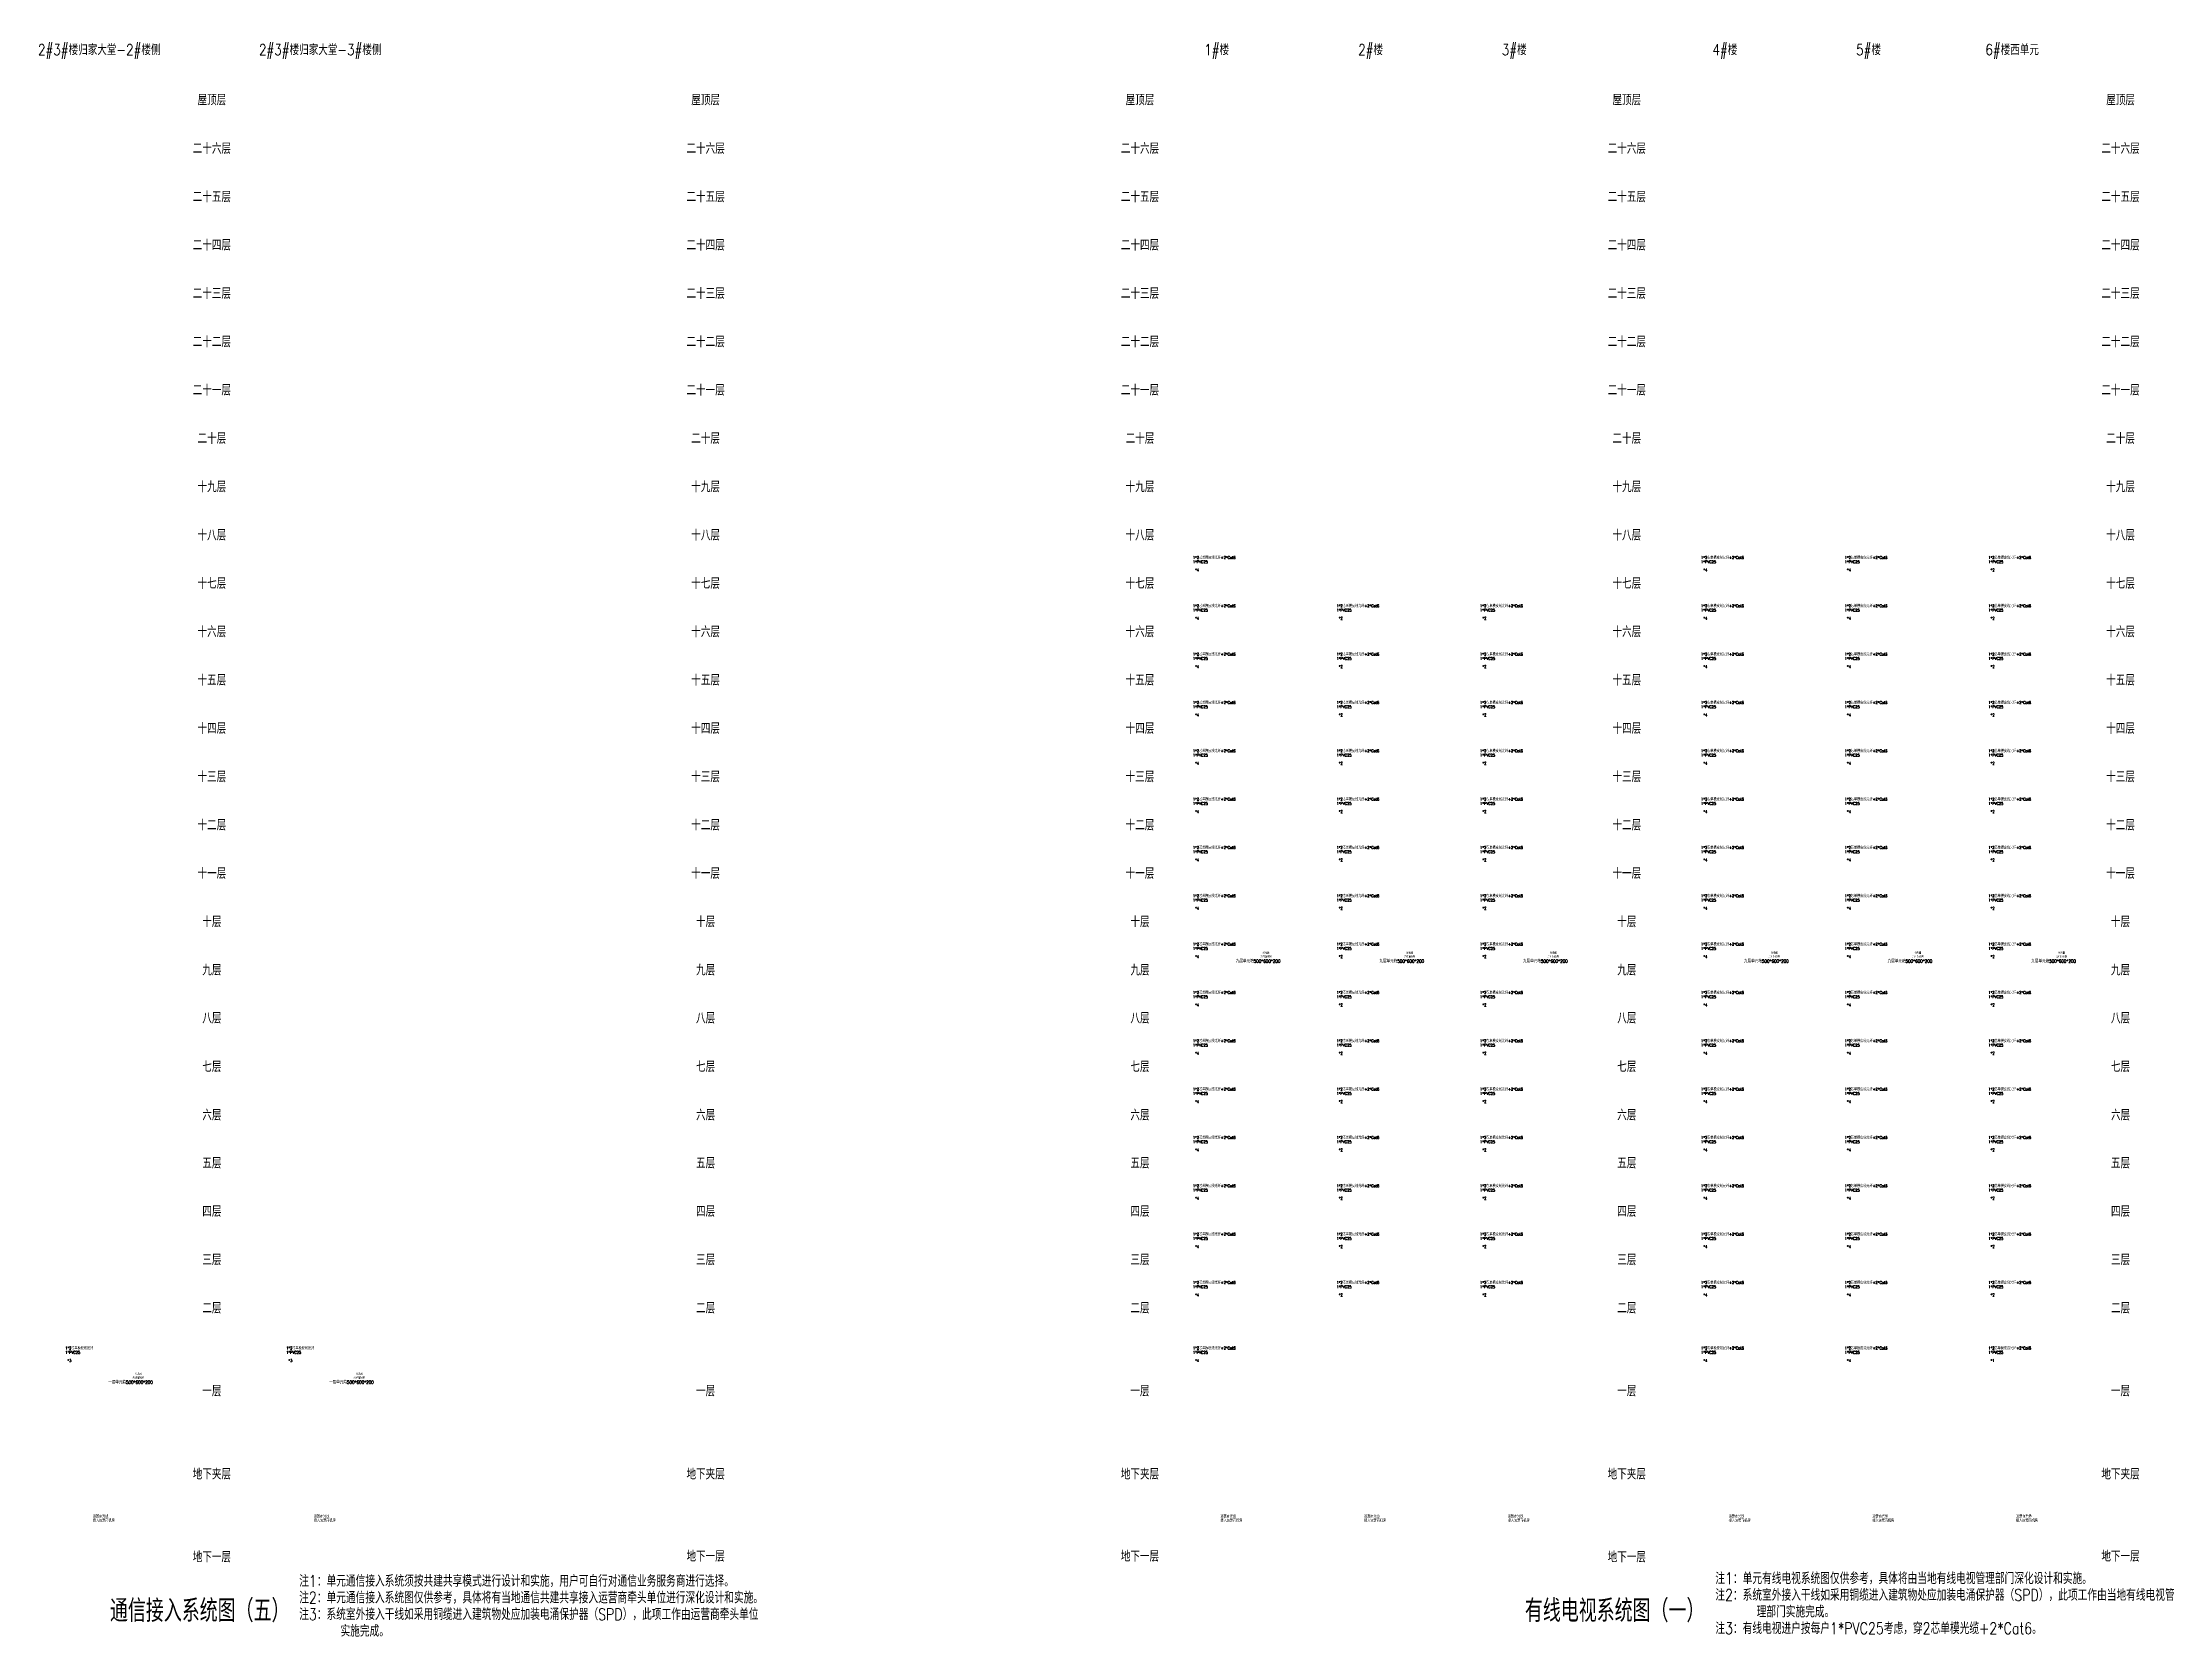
# Model space of a CAD drawing. Extents: x 2114868 to 5528286, y 1846921 to 2016792.
# Drawn here: x 3917664 to 4032334, y 1852955 to 1939561 of the extents above; entities that cross this region are included whole.
import ezdxf
from ezdxf.enums import TextEntityAlignment as Align

# ---------------------------------------------------------------- set-up
doc = ezdxf.new("R2010")
doc.units = 0
doc.header["$LTSCALE"] = 1000
doc.header["$MEASUREMENT"] = 0
for name, color, linetype in [('PUB_TITLE', 4, 'Continuous'), ('T-EQUP-LIST-PLAN', 3, 'Continuous'), ('智能化', 7, 'Continuous')]:
    doc.layers.add(name, color=color, linetype=linetype)
doc.styles.add('_TEL_DIM', font='SIMPLEX', dxfattribs={"width": 0.8, "height": 3.5, "bigfont": 'HZTXT'})
doc.styles.add('HZTXT', font='SIMPLEX.shx', dxfattribs={"width": 0.8, "height": 2500, "bigfont": 'HZTXT.shx'})

msp = doc.modelspace()

# ---------------------------------------------------------------- texts
at = {"layer": 'PUB_TITLE', "style": 'HZTXT', "width": 0.8}
for s, p in [('通信接入系统图（五）', (3921342, 1853759)), ('有线电视系统图（一）', (3998182, 1853759))]:
    msp.add_text(s, height=1218.8, dxfattribs=at).set_placement(p)
at = {"layer": 'T-EQUP-LIST-PLAN', "style": '_TEL_DIM', "width": 0.8}
for s, height, p in [('2#3#楼归家大堂-2#楼侧', 590.05, (3920763, 1939111)), ('2#3#楼归家大堂-3#楼侧', 590.05, (3932763, 1939111)), ('1#楼', 590, (3981445, 1939111)), ('2#楼', 590, (3989803, 1939111)), ('3#楼', 590, (3997603, 1939111)), ('4#楼', 590, (4009045, 1939111)), ('5#楼', 590, (4016845, 1939111)), ('6#楼西单元', 590, (4024645, 1939111)), ('屋顶层', 590, (3926877, 1936444)), ('屋顶层', 590, (3953689, 1936444)), ('屋顶层', 590, (3977278, 1936444)), ('屋顶层', 590, (4003716, 1936444)), ('屋顶层', 590, (4030528, 1936444)), ('二十六层', 590, (3926877, 1933819)), ('二十六层', 590, (3953689, 1933819)), ('二十六层', 590, (3977278, 1933819)), ('二十六层', 590, (4003716, 1933819)), ('二十六层', 590, (4030528, 1933819)), ('二十五层', 590, (3926877, 1931194)), ('二十五层', 590, (3953689, 1931194)), ('二十五层', 590, (3977278, 1931194)), ('二十五层', 590, (4003716, 1931194)), ('二十五层', 590, (4030528, 1931194)), ('二十四层', 590, (3926877, 1928569)), ('二十四层', 590, (3953689, 1928569)), ('二十四层', 590, (3977278, 1928569)), ('二十四层', 590, (4003716, 1928569)), ('二十四层', 590, (4030528, 1928569)), ('二十三层', 590, (3926877, 1925944)), ('二十三层', 590, (3953689, 1925944)), ('二十三层', 590, (3977278, 1925944)), ('二十三层', 590, (4003716, 1925944)), ('二十三层', 590, (4030528, 1925944)), ('二十二层', 590, (3926877, 1923319)), ('二十二层', 590, (3953689, 1923319)), ('二十二层', 590, (3977278, 1923319)), ('二十二层', 590, (4003716, 1923319)), ('二十二层', 590, (4030528, 1923319)), ('二十一层', 590, (3926877, 1920694)), ('二十一层', 590, (3953689, 1920694)), ('二十一层', 590, (3977278, 1920694)), ('二十一层', 590, (4003716, 1920694)), ('二十一层', 590, (4030528, 1920694)), ('二十层', 590, (3926877, 1918069)), ('二十层', 590, (3953689, 1918069)), ('二十层', 590, (3977278, 1918069)), ('二十层', 590, (4003716, 1918069)), ('二十层', 590, (4030528, 1918069)), ('十九层', 590, (3926877, 1915444)), ('十九层', 590, (3953689, 1915444)), ('十九层', 590, (3977278, 1915444)), ('十九层', 590, (4003716, 1915444)), ('十九层', 590, (4030528, 1915444)), ('十八层', 590, (3926877, 1912819)), ('十八层', 590, (3953689, 1912819)), ('十八层', 590, (3977278, 1912819)), ('十八层', 590, (4003716, 1912819)), ('十八层', 590, (4030528, 1912819)), ('十七层', 590, (3926877, 1910194)), ('十七层', 590, (3953689, 1910194)), ('十七层', 590, (3977278, 1910194)), ('十七层', 590, (4003716, 1910194)), ('十七层', 590, (4030528, 1910194)), ('十六层', 590, (3926877, 1907569)), ('十六层', 590, (3953689, 1907569)), ('十六层', 590, (3977278, 1907569)), ('十六层', 590, (4003716, 1907569)), ('十六层', 590, (4030528, 1907569)), ('十五层', 590, (3926877, 1904944)), ('十五层', 590, (3953689, 1904944)), ('十五层', 590, (3977278, 1904944)), ('十五层', 590, (4003716, 1904944)), ('十五层', 590, (4030528, 1904944)), ('十四层', 590, (3926877, 1902319)), ('十四层', 590, (3953689, 1902319)), ('十四层', 590, (3977278, 1902319)), ('十四层', 590, (4003716, 1902319)), ('十四层', 590, (4030528, 1902319)), ('十三层', 590, (3926877, 1899694)), ('十三层', 590, (3953689, 1899694)), ('十三层', 590, (3977278, 1899694)), ('十三层', 590, (4003716, 1899694)), ('十三层', 590, (4030528, 1899694)), ('十二层', 590, (3926877, 1897069)), ('十二层', 590, (3953689, 1897069)), ('十二层', 590, (3977278, 1897069)), ('十二层', 590, (4003716, 1897069)), ('十二层', 590, (4030528, 1897069)), ('十一层', 590, (3926877, 1894444)), ('十一层', 590, (3953689, 1894444)), ('十一层', 590, (3977278, 1894444)), ('十一层', 590, (4003716, 1894444)), ('十一层', 590, (4030528, 1894444)), ('十层', 590, (3926877, 1891819)), ('十层', 590, (3953689, 1891819)), ('十层', 590, (3977278, 1891819)), ('十层', 590, (4003716, 1891819)), ('十层', 590, (4030528, 1891819)), ('九层', 590, (3926877, 1889194)), ('九层', 590, (3953689, 1889194)), ('九层', 590, (3977278, 1889194)), ('九层', 590, (4003716, 1889194)), ('九层', 590, (4030528, 1889194)), ('八层', 590, (3926877, 1886569)), ('八层', 590, (3953689, 1886569)), ('八层', 590, (3977278, 1886569)), ('八层', 590, (4003716, 1886569)), ('八层', 590, (4030528, 1886569)), ('七层', 590, (3926877, 1883944)), ('七层', 590, (3953689, 1883944)), ('七层', 590, (3977278, 1883944)), ('七层', 590, (4003716, 1883944)), ('七层', 590, (4030528, 1883944)), ('六层', 590, (3926877, 1881319)), ('六层', 590, (3953689, 1881319)), ('六层', 590, (3977278, 1881319)), ('六层', 590, (4003716, 1881319)), ('六层', 590, (4030528, 1881319)), ('五层', 590, (3926877, 1878694)), ('五层', 590, (3953689, 1878694)), ('五层', 590, (3977278, 1878694)), ('五层', 590, (4003716, 1878694)), ('五层', 590, (4030528, 1878694)), ('四层', 590, (3926877, 1876069)), ('四层', 590, (3953689, 1876069)), ('四层', 590, (3977278, 1876069)), ('四层', 590, (4003716, 1876069)), ('四层', 590, (4030528, 1876069)), ('三层', 590, (3926877, 1873444)), ('三层', 590, (3953689, 1873444)), ('三层', 590, (3977278, 1873444)), ('三层', 590, (4003716, 1873444)), ('三层', 590, (4030528, 1873444)), ('二层', 590, (3926877, 1870819)), ('二层', 590, (3953689, 1870819)), ('二层', 590, (3977278, 1870819)), ('二层', 590, (4003716, 1870819)), ('二层', 590, (4030528, 1870819)), ('一层', 590, (3926877, 1866319)), ('一层', 590, (3953689, 1866319)), ('一层', 590, (3977278, 1866319)), ('一层', 590, (4003716, 1866319)), ('一层', 590, (4030528, 1866319)), ('地下夹层', 590, (3926877, 1861819)), ('地下夹层', 590, (3953689, 1861819)), ('地下夹层', 590, (3977278, 1861819)), ('地下夹层', 590, (4003716, 1861819)), ('地下夹层', 590, (4030528, 1861819)), ('地下一层', 590, (3926877, 1857319)), ('地下一层', 590, (3953689, 1857357)), ('地下一层', 590, (3977278, 1857357)), ('地下一层', 590, (4003716, 1857319)), ('地下一层', 590, (4030528, 1857357))]:
    msp.add_text(s, height=height, dxfattribs=at).set_placement(p, align=Align.MIDDLE)
at = {"layer": '智能化', "color": 120, "style": '_TEL_DIM', "width": 0.8}
for s, height, p in [('1*2芯单模皮线光纤+2*Cat6', 156.79, (3980150, 1911493)), ('1*2芯单模皮线光纤+2*Cat6', 156.79, (4007750, 1911493)), ('1*2芯单模皮线光纤+2*Cat6', 156.79, (4015550, 1911493)), ('1*2芯单模皮线光纤+2*Cat6', 156.79, (4023350, 1911493)), ('1*PVC25', 156.8, (3980150, 1911258)), ('1*PVC25', 156.8, (4007750, 1911258)), ('1*PVC25', 156.8, (4015550, 1911258)), ('1*PVC25', 156.8, (4023350, 1911258)), ('1*2芯单模皮线光纤+2*Cat6', 156.79, (3980150, 1908868)), ('1*PVC25', 156.8, (3980150, 1908633)), ('1*2芯单模皮线光纤+2*Cat6', 156.79, (3987950, 1908868)), ('1*PVC25', 156.8, (3987950, 1908633)), ('1*2芯单模皮线光纤+2*Cat6', 156.79, (3995750, 1908868)), ('1*PVC25', 156.8, (3995750, 1908633)), ('1*2芯单模皮线光纤+2*Cat6', 156.79, (4007750, 1908868)), ('1*PVC25', 156.8, (4007750, 1908633)), ('1*2芯单模皮线光纤+2*Cat6', 156.79, (4015550, 1908868)), ('1*PVC25', 156.8, (4015550, 1908633)), ('1*2芯单模皮线光纤+2*Cat6', 156.79, (4023350, 1908868)), ('1*PVC25', 156.8, (4023350, 1908633)), ('1*2芯单模皮线光纤+2*Cat6', 156.79, (3980150, 1906243)), ('1*PVC25', 156.8, (3980150, 1906008)), ('1*2芯单模皮线光纤+2*Cat6', 156.79, (3987950, 1906243)), ('1*PVC25', 156.8, (3987950, 1906008)), ('1*2芯单模皮线光纤+2*Cat6', 156.79, (3995750, 1906243)), ('1*PVC25', 156.8, (3995750, 1906008)), ('1*2芯单模皮线光纤+2*Cat6', 156.79, (4007750, 1906243)), ('1*PVC25', 156.8, (4007750, 1906008)), ('1*2芯单模皮线光纤+2*Cat6', 156.79, (4015550, 1906243)), ('1*PVC25', 156.8, (4015550, 1906008)), ('1*2芯单模皮线光纤+2*Cat6', 156.79, (4023350, 1906243)), ('1*PVC25', 156.8, (4023350, 1906008)), ('1*2芯单模皮线光纤+2*Cat6', 156.79, (3980150, 1903618)), ('1*PVC25', 156.8, (3980150, 1903383)), ('1*2芯单模皮线光纤+2*Cat6', 156.79, (3987950, 1903618)), ('1*PVC25', 156.8, (3987950, 1903383)), ('1*2芯单模皮线光纤+2*Cat6', 156.79, (3995750, 1903618)), ('1*PVC25', 156.8, (3995750, 1903383)), ('1*2芯单模皮线光纤+2*Cat6', 156.79, (4007750, 1903618)), ('1*PVC25', 156.8, (4007750, 1903383)), ('1*2芯单模皮线光纤+2*Cat6', 156.79, (4015550, 1903618)), ('1*PVC25', 156.8, (4015550, 1903383)), ('1*2芯单模皮线光纤+2*Cat6', 156.79, (4023350, 1903618)), ('1*PVC25', 156.8, (4023350, 1903383)), ('1*2芯单模皮线光纤+2*Cat6', 156.79, (3980150, 1900993)), ('1*PVC25', 156.8, (3980150, 1900758)), ('1*2芯单模皮线光纤+2*Cat6', 156.79, (3987950, 1900993)), ('1*PVC25', 156.8, (3987950, 1900758)), ('1*2芯单模皮线光纤+2*Cat6', 156.79, (3995750, 1900993)), ('1*PVC25', 156.8, (3995750, 1900758)), ('1*2芯单模皮线光纤+2*Cat6', 156.79, (4007750, 1900993)), ('1*PVC25', 156.8, (4007750, 1900758)), ('1*2芯单模皮线光纤+2*Cat6', 156.79, (4015550, 1900993)), ('1*PVC25', 156.8, (4015550, 1900758)), ('1*2芯单模皮线光纤+2*Cat6', 156.79, (4023350, 1900993)), ('1*PVC25', 156.8, (4023350, 1900758)), ('1*2芯单模皮线光纤+2*Cat6', 156.79, (3980150, 1898368)), ('1*PVC25', 156.8, (3980150, 1898133)), ('1*2芯单模皮线光纤+2*Cat6', 156.79, (3987950, 1898368)), ('1*PVC25', 156.8, (3987950, 1898133)), ('1*2芯单模皮线光纤+2*Cat6', 156.79, (3995750, 1898368)), ('1*PVC25', 156.8, (3995750, 1898133)), ('1*2芯单模皮线光纤+2*Cat6', 156.79, (4007750, 1898368)), ('1*PVC25', 156.8, (4007750, 1898133)), ('1*2芯单模皮线光纤+2*Cat6', 156.79, (4015550, 1898368)), ('1*PVC25', 156.8, (4015550, 1898133)), ('1*2芯单模皮线光纤+2*Cat6', 156.79, (4023350, 1898368)), ('1*PVC25', 156.8, (4023350, 1898133)), ('1*2芯单模皮线光纤+2*Cat6', 156.79, (3980150, 1895743)), ('1*PVC25', 156.8, (3980150, 1895508)), ('1*2芯单模皮线光纤+2*Cat6', 156.79, (3987950, 1895743)), ('1*PVC25', 156.8, (3987950, 1895508)), ('1*2芯单模皮线光纤+2*Cat6', 156.79, (3995750, 1895743)), ('1*PVC25', 156.8, (3995750, 1895508)), ('1*2芯单模皮线光纤+2*Cat6', 156.79, (4007750, 1895743)), ('1*PVC25', 156.8, (4007750, 1895508)), ('1*2芯单模皮线光纤+2*Cat6', 156.79, (4015550, 1895743)), ('1*PVC25', 156.8, (4015550, 1895508)), ('1*2芯单模皮线光纤+2*Cat6', 156.79, (4023350, 1895743)), ('1*PVC25', 156.8, (4023350, 1895508)), ('1*2芯单模皮线光纤+2*Cat6', 156.79, (3980150, 1893118)), ('1*2芯单模皮线光纤+2*Cat6', 156.79, (3987950, 1893118)), ('1*2芯单模皮线光纤+2*Cat6', 156.79, (3995750, 1893118)), ('1*2芯单模皮线光纤+2*Cat6', 156.79, (4007750, 1893118)), ('1*2芯单模皮线光纤+2*Cat6', 156.79, (4015550, 1893118)), ('1*2芯单模皮线光纤+2*Cat6', 156.79, (4023350, 1893118)), ('1*PVC25', 156.8, (3980150, 1892883)), ('1*PVC25', 156.8, (3987950, 1892883)), ('1*PVC25', 156.8, (3995750, 1892883)), ('1*PVC25', 156.8, (4007750, 1892883)), ('1*PVC25', 156.8, (4015550, 1892883)), ('1*PVC25', 156.8, (4023350, 1892883)), ('1*2芯单模皮线光纤+2*Cat6', 156.79, (3980150, 1890493)), ('1*PVC25', 156.8, (3980150, 1890258)), ('1*2芯单模皮线光纤+2*Cat6', 156.79, (3987950, 1890493)), ('1*PVC25', 156.8, (3987950, 1890258)), ('1*2芯单模皮线光纤+2*Cat6', 156.79, (3995750, 1890493)), ('1*PVC25', 156.8, (3995750, 1890258)), ('1*2芯单模皮线光纤+2*Cat6', 156.79, (4007750, 1890493)), ('1*PVC25', 156.8, (4007750, 1890258)), ('1*2芯单模皮线光纤+2*Cat6', 156.79, (4015550, 1890493)), ('1*PVC25', 156.8, (4015550, 1890258)), ('1*2芯单模皮线光纤+2*Cat6', 156.79, (4023350, 1890493)), ('1*PVC25', 156.8, (4023350, 1890258)), ('1*2芯单模皮线光纤+2*Cat6', 156.79, (3980150, 1887868)), ('1*PVC25', 156.8, (3980150, 1887633)), ('1*2芯单模皮线光纤+2*Cat6', 156.79, (3987950, 1887868)), ('1*PVC25', 156.8, (3987950, 1887633)), ('1*2芯单模皮线光纤+2*Cat6', 156.79, (3995750, 1887868)), ('1*PVC25', 156.8, (3995750, 1887633)), ('1*2芯单模皮线光纤+2*Cat6', 156.79, (4007750, 1887868)), ('1*PVC25', 156.8, (4007750, 1887633)), ('1*2芯单模皮线光纤+2*Cat6', 156.79, (4015550, 1887868)), ('1*PVC25', 156.8, (4015550, 1887633)), ('1*2芯单模皮线光纤+2*Cat6', 156.79, (4023350, 1887868)), ('1*PVC25', 156.8, (4023350, 1887633)), ('1*2芯单模皮线光纤+2*Cat6', 156.79, (3980150, 1885243)), ('1*PVC25', 156.8, (3980150, 1885008)), ('1*2芯单模皮线光纤+2*Cat6', 156.79, (3987950, 1885243)), ('1*PVC25', 156.8, (3987950, 1885008)), ('1*2芯单模皮线光纤+2*Cat6', 156.79, (3995750, 1885243)), ('1*PVC25', 156.8, (3995750, 1885008)), ('1*2芯单模皮线光纤+2*Cat6', 156.79, (4007750, 1885243)), ('1*PVC25', 156.8, (4007750, 1885008)), ('1*2芯单模皮线光纤+2*Cat6', 156.79, (4015550, 1885243)), ('1*PVC25', 156.8, (4015550, 1885008)), ('1*2芯单模皮线光纤+2*Cat6', 156.79, (4023350, 1885243)), ('1*PVC25', 156.8, (4023350, 1885008)), ('1*2芯单模皮线光纤+2*Cat6', 156.79, (3980150, 1882618)), ('1*PVC25', 156.8, (3980150, 1882383)), ('1*2芯单模皮线光纤+2*Cat6', 156.79, (3987950, 1882618)), ('1*PVC25', 156.8, (3987950, 1882383)), ('1*2芯单模皮线光纤+2*Cat6', 156.79, (3995750, 1882618)), ('1*PVC25', 156.8, (3995750, 1882383)), ('1*2芯单模皮线光纤+2*Cat6', 156.79, (4007750, 1882618)), ('1*PVC25', 156.8, (4007750, 1882383)), ('1*2芯单模皮线光纤+2*Cat6', 156.79, (4015550, 1882618)), ('1*PVC25', 156.8, (4015550, 1882383)), ('1*2芯单模皮线光纤+2*Cat6', 156.79, (4023350, 1882618)), ('1*PVC25', 156.8, (4023350, 1882383)), ('1*2芯单模皮线光纤+2*Cat6', 156.79, (3980150, 1879993)), ('1*PVC25', 156.8, (3980150, 1879758)), ('1*2芯单模皮线光纤+2*Cat6', 156.79, (3987950, 1879993)), ('1*PVC25', 156.8, (3987950, 1879758)), ('1*2芯单模皮线光纤+2*Cat6', 156.79, (3995750, 1879993)), ('1*PVC25', 156.8, (3995750, 1879758)), ('1*2芯单模皮线光纤+2*Cat6', 156.79, (4007750, 1879993)), ('1*PVC25', 156.8, (4007750, 1879758)), ('1*2芯单模皮线光纤+2*Cat6', 156.79, (4015550, 1879993)), ('1*PVC25', 156.8, (4015550, 1879758)), ('1*2芯单模皮线光纤+2*Cat6', 156.79, (4023350, 1879993)), ('1*PVC25', 156.8, (4023350, 1879758)), ('1*2芯单模皮线光纤+2*Cat6', 156.79, (3980150, 1877368)), ('1*PVC25', 156.8, (3980150, 1877133)), ('1*2芯单模皮线光纤+2*Cat6', 156.79, (3987950, 1877368)), ('1*PVC25', 156.8, (3987950, 1877133)), ('1*2芯单模皮线光纤+2*Cat6', 156.79, (3995750, 1877368)), ('1*PVC25', 156.8, (3995750, 1877133)), ('1*2芯单模皮线光纤+2*Cat6', 156.79, (4007750, 1877368)), ('1*PVC25', 156.8, (4007750, 1877133)), ('1*2芯单模皮线光纤+2*Cat6', 156.79, (4015550, 1877368)), ('1*PVC25', 156.8, (4015550, 1877133)), ('1*2芯单模皮线光纤+2*Cat6', 156.79, (4023350, 1877368)), ('1*PVC25', 156.8, (4023350, 1877133)), ('1*2芯单模皮线光纤+2*Cat6', 156.79, (3980150, 1874743)), ('1*2芯单模皮线光纤+2*Cat6', 156.79, (3987950, 1874743)), ('1*2芯单模皮线光纤+2*Cat6', 156.79, (3995750, 1874743)), ('1*2芯单模皮线光纤+2*Cat6', 156.79, (4007750, 1874743)), ('1*2芯单模皮线光纤+2*Cat6', 156.79, (4015550, 1874743)), ('1*2芯单模皮线光纤+2*Cat6', 156.79, (4023350, 1874743)), ('1*PVC25', 156.8, (3980150, 1874508)), ('1*PVC25', 156.8, (3987950, 1874508)), ('1*PVC25', 156.8, (3995750, 1874508)), ('1*PVC25', 156.8, (4007750, 1874508)), ('1*PVC25', 156.8, (4015550, 1874508)), ('1*PVC25', 156.8, (4023350, 1874508)), ('1*2芯单模皮线光纤+2*Cat6', 156.79, (3980150, 1872118)), ('1*PVC25', 156.8, (3980150, 1871883)), ('1*2芯单模皮线光纤+2*Cat6', 156.79, (3987950, 1872118)), ('1*PVC25', 156.8, (3987950, 1871883)), ('1*2芯单模皮线光纤+2*Cat6', 156.79, (3995750, 1872118)), ('1*PVC25', 156.8, (3995750, 1871883)), ('1*2芯单模皮线光纤+2*Cat6', 156.79, (4007750, 1872118)), ('1*PVC25', 156.8, (4007750, 1871883)), ('1*2芯单模皮线光纤+2*Cat6', 156.79, (4015550, 1872118)), ('1*PVC25', 156.8, (4015550, 1871883)), ('1*2芯单模皮线光纤+2*Cat6', 156.79, (4023350, 1872118)), ('1*PVC25', 156.8, (4023350, 1871883)), ('1*2芯单模皮线光纤', 156.8, (3918910, 1868555)), ('1*PVC25', 156.8, (3918910, 1868320)), ('1*2芯单模皮线光纤', 156.8, (3930910, 1868555)), ('1*PVC25', 156.8, (3930910, 1868320)), ('1*2芯单模皮线光纤+2*Cat6', 156.79, (3980150, 1868555)), ('1*PVC25', 156.8, (3980150, 1868320)), ('1*2芯单模皮线光纤+2*Cat6', 156.79, (4007750, 1868555)), ('1*PVC25', 156.8, (4007750, 1868320)), ('1*2芯单模皮线光纤+2*Cat6', 156.79, (4015550, 1868555)), ('1*PVC25', 156.8, (4015550, 1868320)), ('1*2芯单模皮线光纤+2*Cat6', 156.79, (4023350, 1868555)), ('1*PVC25', 156.8, (4023350, 1868320)), ('接入运营商机房', 156.8, (3920412, 1859192)), ('运营商光缆', 156.8, (3920412, 1859418)), ('接入运营商机房', 156.8, (3932412, 1859192)), ('运营商光缆', 156.8, (3932412, 1859418)), ('接入运营商机房', 156.8, (3981651, 1859192)), ('运营商光缆', 156.8, (3981651, 1859418)), ('接入运营商机房', 156.8, (3989451, 1859192)), ('运营商光缆', 156.8, (3989451, 1859418)), ('接入运营商机房', 156.8, (3997251, 1859192)), ('运营商光缆', 156.8, (3997251, 1859418)), ('接入运营商机房', 156.8, (4009251, 1859192)), ('运营商光缆', 156.8, (4009251, 1859418)), ('接入运营商机房', 156.8, (4017051, 1859192)), ('运营商光缆', 156.8, (4017051, 1859418)), ('接入运营商机房', 156.8, (4024851, 1859192)), ('运营商光缆', 156.8, (4024851, 1859418))]:
    msp.add_text(s, height=height, dxfattribs=at).set_placement(p)
at = {"layer": '智能化', "color": 3, "style": '_TEL_DIM', "width": 0.8}
for s, p in [('*4', (3980274, 1910817)), ('*4', (4007874, 1910817)), ('*4', (4015674, 1910817)), ('*2', (4023474, 1910817)), ('*4', (3980274, 1908192)), ('*2', (3988074, 1908192)), ('*2', (3995874, 1908192)), ('*4', (4007874, 1908192)), ('*4', (4015674, 1908192)), ('*2', (4023474, 1908192)), ('*4', (3980274, 1905567)), ('*2', (3988074, 1905567)), ('*2', (3995874, 1905567)), ('*4', (4007874, 1905567)), ('*4', (4015674, 1905567)), ('*2', (4023474, 1905567)), ('*4', (3980274, 1902942)), ('*2', (3988074, 1902942)), ('*2', (3995874, 1902942)), ('*4', (4007874, 1902942)), ('*4', (4015674, 1902942)), ('*2', (4023474, 1902942)), ('*4', (3980274, 1900317)), ('*2', (3988074, 1900317)), ('*2', (3995874, 1900317)), ('*4', (4007874, 1900317)), ('*4', (4015674, 1900317)), ('*2', (4023474, 1900317)), ('*4', (3980274, 1897692)), ('*2', (3988074, 1897692)), ('*2', (3995874, 1897692)), ('*4', (4007874, 1897692)), ('*4', (4015674, 1897692)), ('*2', (4023474, 1897692)), ('*4', (3980274, 1895067)), ('*2', (3988074, 1895067)), ('*2', (3995874, 1895067)), ('*4', (4007874, 1895067)), ('*4', (4015674, 1895067)), ('*2', (4023474, 1895067)), ('*4', (3980274, 1892442)), ('*2', (3988074, 1892442)), ('*2', (3995874, 1892442)), ('*4', (4007874, 1892442)), ('*4', (4015674, 1892442)), ('*2', (4023474, 1892442)), ('*4', (3980274, 1889817)), ('*2', (3988074, 1889817)), ('*2', (3995874, 1889817)), ('*4', (4007874, 1889817)), ('*4', (4015674, 1889817)), ('*2', (4023474, 1889817)), ('*4', (3980274, 1887192)), ('*2', (3988074, 1887192)), ('*2', (3995874, 1887192)), ('*4', (4007874, 1887192)), ('*4', (4015674, 1887192)), ('*2', (4023474, 1887192)), ('*4', (3980274, 1884567)), ('*2', (3988074, 1884567)), ('*2', (3995874, 1884567)), ('*4', (4007874, 1884567)), ('*4', (4015674, 1884567)), ('*2', (4023474, 1884567)), ('*4', (3980274, 1881942)), ('*2', (3988074, 1881942)), ('*2', (3995874, 1881942)), ('*4', (4007874, 1881942)), ('*4', (4015674, 1881942)), ('*2', (4023474, 1881942)), ('*4', (3980274, 1879317)), ('*2', (3988074, 1879317)), ('*2', (3995874, 1879317)), ('*4', (4007874, 1879317)), ('*4', (4015674, 1879317)), ('*2', (4023474, 1879317)), ('*4', (3980274, 1876692)), ('*2', (3988074, 1876692)), ('*2', (3995874, 1876692)), ('*4', (4007874, 1876692)), ('*4', (4015674, 1876692)), ('*2', (4023474, 1876692)), ('*4', (3980274, 1874067)), ('*2', (3988074, 1874067)), ('*2', (3995874, 1874067)), ('*4', (4007874, 1874067)), ('*4', (4015674, 1874067)), ('*2', (4023474, 1874067)), ('*4', (3980274, 1871442)), ('*2', (3988074, 1871442)), ('*2', (3995874, 1871442)), ('*4', (4007874, 1871442)), ('*4', (4015674, 1871442)), ('*2', (4023474, 1871442)), ('*3', (3919034, 1867879)), ('*3', (3931034, 1867879)), ('*4', (3980274, 1867879)), ('*4', (4007874, 1867879)), ('*4', (4015674, 1867879)), ('*1', (4023474, 1867879))]:
    msp.add_text(s, height=156.8, dxfattribs=at).set_placement(p)
at = {"layer": '智能化', "color": 2, "linetype": 'ByBlock', "style": '_TEL_DIM', "width": 0.8}
for s, height, p in [('九层单元箱500*600*200', 180, (3983695, 1889654)), ('光纤配线架', 112.5, (3984119, 1889893)), ('分光器', 112.5, (3984119, 1890100)), ('九层单元箱500*600*200', 180, (3991495, 1889654)), ('光纤配线架', 112.5, (3991919, 1889893)), ('分光器', 112.5, (3991919, 1890100)), ('九层单元箱500*600*200', 180, (3999295, 1889654)), ('光纤配线架', 112.5, (3999719, 1889893)), ('分光器', 112.5, (3999719, 1890100)), ('九层单元箱500*600*200', 180, (4011295, 1889654)), ('光纤配线架', 112.5, (4011719, 1889893)), ('分光器', 112.5, (4011719, 1890100)), ('九层单元箱500*600*200', 180, (4019095, 1889654)), ('光纤配线架', 112.5, (4019519, 1889893)), ('分光器', 112.5, (4019519, 1890100)), ('九层单元箱500*600*200', 180, (4026895, 1889654)), ('光纤配线架', 112.5, (4027319, 1889893)), ('分光器', 112.5, (4027319, 1890100)), ('一层单元箱500*600*200', 180, (3922455, 1866779)), ('光纤配线架', 112.5, (3922879, 1867018)), ('分光器', 112.5, (3922879, 1867225)), ('一层单元箱500*600*200', 180, (3934455, 1866779)), ('光纤配线架', 112.5, (3934879, 1867018)), ('分光器', 112.5, (3934879, 1867225))]:
    msp.add_text(s, height=height, dxfattribs=at).set_placement(p, align=Align.MIDDLE_CENTER)
at = {"layer": '智能化', "style": '_TEL_DIM', "width": 0.8}
for s, p in [('注1：单元有线电视系统图仅供参考，具体将由当地有线电视管理部门深化设计和实施。', (4008524, 1855813)), ('注1：单元通信接入系统须按共建共享模式进行设计和实施，用户可自行对通信业务服务商进行选择。', (3931619, 1855672)), ('注2：单元通信接入系统图仅供参考，具体将有当地通信共建共享接入运营商牵头单位进行深化设计和实施。', (3931619, 1854768)), ('注2：系统室外接入干线如采用铜缆进入建筑物处应加装电涌保护器（SPD），此项工作由当地有线电视管', (4008524, 1854910)), ('注3：系统室外接入干线如采用铜缆进入建筑物处应加装电涌保护器（SPD），此项工作由运营商牵头单位', (3931619, 1853864)), ('      理部门实施完成。', (4008524, 1854006)), ('      实施完成。', (3931619, 1852960)), ('注3：有线电视进户按每户1*PVC25考虑，穿2芯单模光缆+2*Cat6。', (4008524, 1853102))]:
    msp.add_text(s, height=627.18, dxfattribs=at).set_placement(p)

doc.saveas('drawing.dxf')
